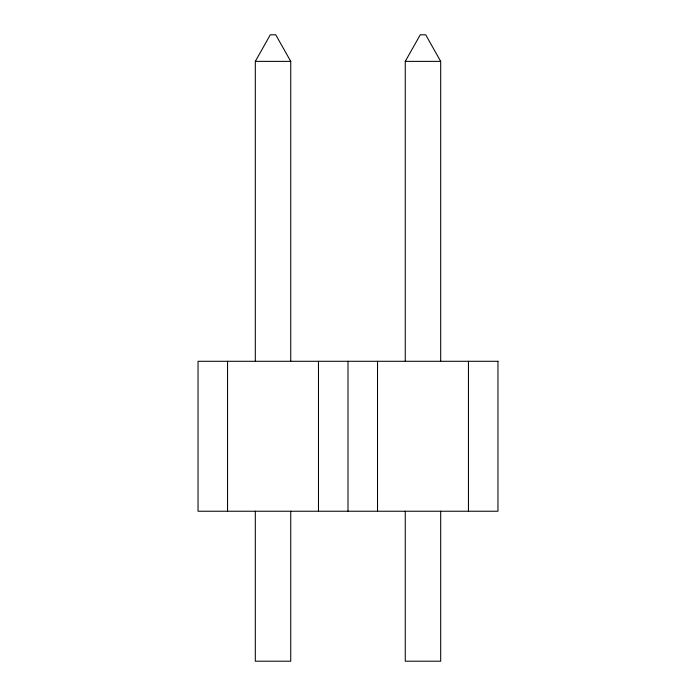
<?xml version="1.0" encoding="UTF-8"?>
<svg xmlns="http://www.w3.org/2000/svg" width="696" height="696" viewBox="0 0 696 696"><rect width="100%" height="100%" fill="white"/><g stroke="black" fill="none" stroke-linecap="round" stroke-linejoin="round"><path stroke-width="1.04" d="M255.31 361.285L255.31 61.37L270.309 34.8L275.738 34.8L290.737 61.37L290.737 361.285M405.263 361.285L405.263 61.37L420.262 34.8L425.691 34.8L440.69 61.37L440.69 361.285M255.31 61.37L290.737 61.37M405.263 61.37L440.69 61.37M468.443 361.285L468.443 511.238M440.69 511.238L440.69 661.2L405.263 661.2L405.263 511.238M377.519 361.285L377.519 511.238M348 361.285L348 511.238M318.481 361.285L318.481 511.238M290.737 511.238L290.737 661.2L255.31 661.2L255.31 511.238M227.557 361.285L227.557 511.238M497.962 361.285L198.038 361.285L198.038 511.238L497.962 511.238L497.962 361.285"/></g></svg>
